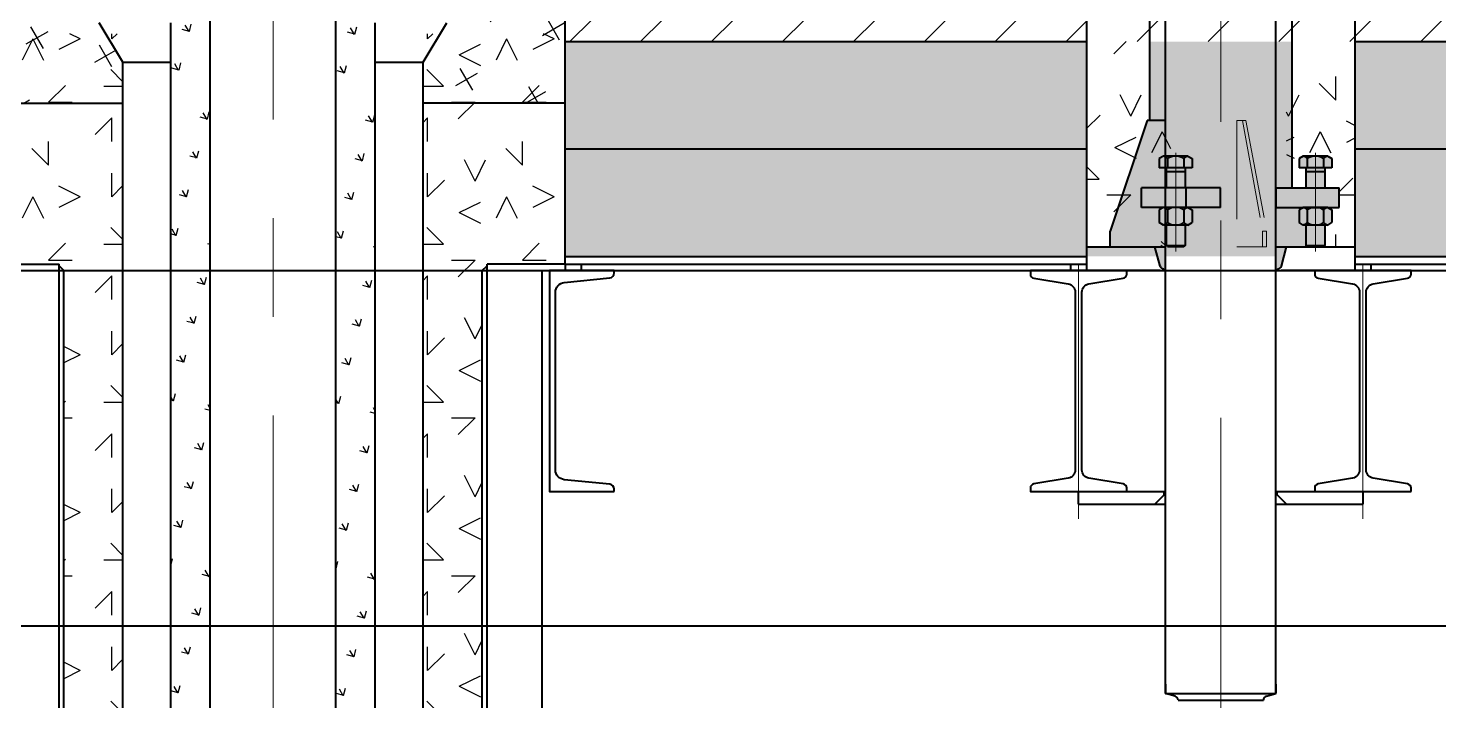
# Model space of a CAD drawing. Header units: millimetres. Extents: x 52110 to 400893, y -153728 to 31997.
# Drawn here: x 223334 to 225120, y -21089 to -20237 of the extents above; entities that cross this region are included whole.
import ezdxf

# ---------------------------------------------------------------- set-up
doc = ezdxf.new("R2010")
doc.units = ezdxf.units.MM
doc.header["$LTSCALE"] = 500
doc.linetypes.add('CENTER', pattern=[2, 1.25, -0.25, 0.25, -0.25])
doc.linetypes.add('DASHED2', pattern=[0.375, 0.25, -0.125])
for name, color, linetype, lineweight in [('POU', 4, 'Continuous', 20), ('SHI', 7, 'Continuous', 40), ('WEN', 3, 'Continuous', 20), ('XU', 6, 'DASHED2', 20), ('ZHONG', 1, 'CENTER', 20)]:
    doc.layers.add(name, color=color, linetype=linetype, lineweight=lineweight)
doc.layers.add('X1', color=4, linetype='Continuous')

# ---------------------------------------------------------------- blocks, each defined once
blk = doc.blocks.new('A$C1AC5615E')
at = {"layer": 'WEN'}
for points in [[(157.6606535756437, 841.4856599082486), (164.1702367721882, 817.1915646827329, 0.3394542588641972), (168.9998659036064, 813.4856599082486), (168.9998659036646, 811.4856599083068), (170.9998659036064, 811.4856599083068), (170.9998659036064, 846.3730383004076, 0.169566396676881)], [(324.339078231802, 841.4856599082486), (317.8294950352574, 817.1915646827329, -0.3394542588641972), (312.9998659038392, 813.4856599082486), (312.999865903781, 811.4856599083068), (310.9998659038392, 811.4856599083068), (310.9998659038392, 846.3730383004076, -0.169566396676881)]]:
    blk.add_hatch(color=256, dxfattribs=at).paths.add_polyline_path(points)
at = {"layer": 'X1'}
h = blk.add_hatch(dxfattribs=at)
h.set_pattern_fill('GEOL6', color=256, scale=200, style=0, pattern_type=2)
h.set_pattern_definition([(0, (-417810.4960974087, -464448.8396280541), (200, 200), [30, -80, 30, -60]), (0, (-417740.4960974087, -464428.8396280541), (200, 200), [30, -170]), (90, (-417730.4960974087, -464368.8396280541), (-200, 200), [30, -40, 30, -100]), (90, (-417810.4960974087, -464328.8396280541), (-200, 200), [30, -170]), (45, (-417730.4960974087, -464368.8396280541), (2.220446049250313e-14, 200.000000003805), [30, -139.70562748, 30, -83.13708498000001]), (135, (-417710.4960974087, -464428.8396280541), (-200.000000003805, 2.220446049250313e-14), [30, -111.42135624, 30, -111.42135624]), (225, (-417730.4960974087, -464268.8396280541), (-4.440892098500626e-14, -200.000000003805), [30, -252.8427124]), (225, (-417670.4960974087, -464448.8396280541), (-4.440892098500626e-14, -200.000000003805), [30, -252.8427124]), (26.56505119999999, (-417690.4960974087, -464388.8396280541), (200.0000000000188, 8.001289630854558e-08), [30, -417.2135954]), (63.43494880000001, (-417670.4960974087, -464348.8396280541), (8.001289630854558e-08, 200.0000000000188), [30, -417.2135954]), (116.5650512, (-417670.4960974087, -464348.8396280541), (-8.001296292192706e-08, 200.0000000000188), [29.99999999999993, -417.2135953999988]), (153.4349488, (-417770.4960974087, -464368.8396280541), (-200.0000000000188, 8.001291851300607e-08), [30, -417.2135954]), (206.5650512, (-417770.4960974087, -464368.8396280541), (-200.0000000000188, -8.001286300185484e-08), [29.99999999999993, -417.2135953999988]), (243.4349488, (-417830.4960974087, -464368.8396280541), (-8.001284079739435e-08, -200.0000000000188), [30, -417.2135954]), (296.5650512, (-417830.4960974087, -464368.8396280541), (8.001294071746656e-08, -200.0000000000188), [30, -417.2135954]), (333.4349488, (-417690.4960974087, -464388.8396280541), (200.0000000000188, -8.001302953530853e-08), [30, -417.2135954])])
h.paths.add_polyline_path([(410.9998659036064, 1101.485659908481), (324.4998659040721, 1101.485659908307), (324.4998659041303, 916.4856599081904), (348.9998659036646, 916.4856599082486), (348.9998659036646, 941.4856599082486), (340.2152562128322, 941.4856599081322), (340.2152562128322, 953.485659908074), (345.4114086357004, 956.4856599081904), (376.5883231717453, 956.4856599081322), (381.7844755945553, 953.4856599082486), (381.7844755944971, 941.4856599081322), (372.9998659036646, 941.4856599081322), (372.9998659037228, 916.4856599082486), (390.9998659036646, 916.4856599081904), (390.9998659036646, 891.4856599081322), (376.5883231719199, 891.4856599081904), (381.7844755945553, 888.4856599081322), (381.7844755945553, 872.1856599082603), (376.5883231719781, 869.1856599082603), (372.9998659037228, 869.1856599082603), (372.9998659036646, 843.0856599081089), (371.3998659037461, 841.4856599082486), (410.9998659036646, 841.4856599082486)])
h.paths.add_polyline_path([(348.9998659036064, 869.1856599082603), (345.4114086355257, 869.1856599081439), (340.2152562128904, 872.1856599082603), (340.2152562128904, 888.4856599081322), (345.4114086355257, 891.4856599081904), (310.9998659036646, 891.4856599081904), (310.9998659036646, 841.4856599081904), (350.5998659035831, 841.4856599081904), (348.9998659037228, 843.0856599079925)])
h.paths.add_polyline_path([(157.4998659036064, 1101.485659908365), (70.99986590372282, 1101.485659908598), (70.99986590378103, 841.4856599081322), (107.4998659037228, 841.4856599081322), (107.4998659037228, 861.485659908074), (154.4998659036064, 1001.48565990819), (157.4998659036646, 1001.485659908249)])
h.paths.add_polyline_path([(170.9998659036064, 869.1856599082021), (168.4114086356421, 869.1856599082603), (163.2152562128904, 872.1856599082021), (163.2152562128904, 888.4856599081904), (168.4114086357004, 891.4856599081904), (140.8540402806539, 891.4856599082486), (140.8540402807121, 916.4856599082486), (170.9998659036646, 916.4856599083068), (170.9998659036646, 941.4856599081322), (163.2152562128904, 941.4856599082486), (163.2152562128322, 953.4856599081322), (168.4114086356421, 956.4856599082486), (177.4998659037228, 956.4856599082486), (177.499865903781, 1001.485659908249), (154.4998659036064, 1001.485659908132), (107.4998659037228, 861.4856599083068), (107.4998659037228, 841.4856599081904), (170.9998659037228, 841.4856599081904)])
at = {"layer": 'SHI'}
for p, q in [((170.9998659036064, 275.6077519484461), (170.9998659037228, 2914.3635678684)), ((310.999865903781, 275.6077519482715), (310.9998659037228, 2914.3635678684)), ((150.9998659037228, 1566.612576956781), (150.9998659036064, 1001.48565990819)), ((330.9998659037228, 1566.612576956781), (330.9998659041885, 916.4856599081904)), ((70.99986590378103, 1275.48565990819), (70.99986590378103, 811.4856599082486)), ((410.9998659035482, 1275.48565990819), (410.9998659036646, 811.4856599081904)), ((147.9998659036064, 1001.48565990819), (100.9998659037228, 861.4856599081904)), ((170.9998659037228, 1001.48565990819), (147.9998659036064, 1001.48565990819)), ((168.4114086355839, 956.4856599081904), (163.2152562128904, 953.4856599081904)), ((163.2152562128904, 953.4856599081904), (163.2152562128904, 941.4856599081904)), ((199.5883231718617, 956.4856599081904), (168.4114086355839, 956.4856599081904)), ((173.6075610582775, 953.4856599081904), (173.6075610582775, 941.4856599081904)), ((194.3921707491099, 953.4856599081904), (194.3921707491099, 941.4856599081904)), ((199.5883231718617, 956.4856599081904), (204.7844755945553, 953.4856599081904)), ((204.7844755945553, 953.4856599081904), (204.7844755945553, 941.4856599081904)), ((345.4114086355839, 956.4856599081904), (340.2152562128904, 953.4856599081904)), ((340.2152562128904, 953.4856599081904), (340.2152562128904, 941.4856599081904)), ((376.5883231718617, 956.4856599081904), (345.4114086355839, 956.4856599081904)), ((350.6075610582775, 953.4856599081904), (350.6075610582775, 941.4856599081904)), ((371.3921707491099, 953.4856599081904), (371.3921707491099, 941.4856599081904)), ((376.5883231718617, 956.4856599081904), (381.7844755945553, 953.4856599081904)), ((381.7844755945553, 953.4856599081904), (381.7844755945553, 941.4856599081904)), ((204.7844755945553, 941.4856599081904), (163.2152562128904, 941.4856599081904)), ((170.9998659036646, 916.4856599081904), (170.9998659036646, 941.4856599081904)), ((171.9998659036646, 941.4856599081904), (171.9998659036646, 916.4856599081904)), ((195.9998659036646, 936.4856599081904), (171.9998659036646, 936.4856599081904)), ((195.9998659036646, 941.4856599081904), (195.9998659036646, 916.4856599081904)), ((381.7844755945553, 941.4856599081904), (340.2152562128904, 941.4856599081904)), ((348.9998659036646, 941.4856599081904), (348.9998659036646, 916.4856599081904)), ((372.9998659036646, 936.4856599081904), (348.9998659036646, 936.4856599081904)), ((372.9998659036646, 941.4856599081904), (372.9998659036646, 916.4856599081904)), ((240.795473186794, 916.4856599081904), (140.8540402807121, 916.4856599081904)), ((140.8540402807121, 891.4856599081904), (140.8540402807121, 916.4856599081904)), ((197.1456915267336, 891.4856599081904), (197.1456915267336, 916.4856599081904)), ((240.795473186794, 891.4856599081904), (240.795473186794, 916.4856599081904)), ((310.999865903781, 916.4856599081904), (390.9998659036646, 916.4856599081904)), ((310.999865903781, 916.4856599081904), (310.999865903781, 891.4856599081904)), ((390.9998659036646, 891.4856599081904), (390.9998659036646, 916.4856599081904)), ((240.795473186794, 891.4856599081904), (140.8540402807121, 891.4856599081904)), ((168.4114086355839, 891.4856599081904), (163.2152562128904, 888.4856599081904)), ((163.2152562128904, 888.4856599081904), (163.2152562128904, 872.1856599082021)), ((199.5883231718617, 891.4856599081904), (168.4114086355839, 891.4856599081904)), ((173.6075610582775, 888.4856599081904), (173.6075610582775, 872.1856599082021)), ((194.3921707491099, 888.4856599081904), (194.3921707491099, 872.1856599082021)), ((199.5883231718617, 891.4856599081904), (204.7844755945553, 888.4856599081904)), ((204.7844755945553, 888.4856599081904), (204.7844755945553, 872.1856599082021)), ((310.999865903781, 891.4856599081904), (390.9998659036646, 891.4856599081904)), ((345.4114086355839, 891.4856599081904), (340.2152562128904, 888.4856599081904)), ((340.2152562128904, 888.4856599081904), (340.2152562128904, 872.1856599082021)), ((376.5883231718617, 891.4856599081904), (345.4114086355839, 891.4856599081904)), ((350.6075610582775, 888.4856599081904), (350.6075610582775, 872.1856599082021)), ((371.3921707491099, 888.4856599081904), (371.3921707491099, 872.1856599082021)), ((376.5883231718617, 891.4856599081904), (381.7844755945553, 888.4856599081904)), ((381.7844755945553, 888.4856599081904), (381.7844755945553, 872.1856599082021)), ((100.9998659037228, 841.4856599081904), (100.9998659037228, 861.4856599081904)), ((168.4114086355839, 869.1856599082021), (163.2152562128904, 872.1856599082021)), ((199.5883231718617, 869.1856599082021), (168.4114086355839, 869.1856599082021)), ((170.9998659036646, 841.4856599081904), (170.9998659036646, 869.1856599082021)), ((171.9998659036646, 869.1856599082021), (171.9998659036646, 843.0856599081671)), ((195.9998659036646, 869.1856599082021), (195.9998659036646, 843.0856599081671)), ((199.5883231718617, 869.1856599082021), (204.7844755945553, 872.1856599082021)), ((345.4114086355839, 869.1856599082021), (340.2152562128904, 872.1856599082021)), ((376.5883231718617, 869.1856599082021), (345.4114086355839, 869.1856599082021)), ((348.9998659036646, 869.1856599082021), (348.9998659036646, 843.0856599081671)), ((372.9998659036646, 869.1856599082021), (372.9998659036646, 843.0856599081671)), ((376.5883231718617, 869.1856599082021), (381.7844755945553, 872.1856599082021)), ((70.99986590378103, 841.4856599081904), (70.99986590378103, 811.4856599081904)), ((70.99986590378103, 841.4856599081904), (170.9998659037228, 841.4856599081322)), ((164.1702367723046, 817.1915646826747), (157.6606535757601, 841.4856599081904)), ((164.1702367722464, 817.1915646828493), (157.6606535757601, 841.485659908365)), ((167.0998659036413, 841.4856599081904), (165.4998659036646, 843.0856599081671)), ((171.9998659036646, 843.0856599081671), (195.9998659036646, 843.0856599081671)), ((194.3998659036879, 841.4856599081904), (173.5998659036413, 841.4856599081904)), ((195.9998659036646, 843.0856599081671), (194.3998659036879, 841.4856599081904)), ((310.9998659037228, 841.4856599081904), (410.9998659036646, 841.4856599081904)), ((317.829495035141, 817.1915646826747), (324.3390782316856, 841.4856599081904)), ((317.8294950351992, 817.1915646828493), (324.3390782316856, 841.485659908365)), ((348.9998659036646, 843.0856599081671), (372.9998659036646, 843.0856599081671)), ((350.5998659036995, 841.4856599081904), (348.9998659036646, 843.0856599081671)), ((371.3998659036879, 841.4856599081904), (350.5998659036995, 841.4856599081904)), ((372.9998659036646, 843.0856599081671), (371.3998659036879, 841.4856599081904)), ((410.9998659036646, 841.4856599081904), (410.9998659036646, 811.4856599081904)), ((164.4998659036646, 811.4856599081904), (70.99986590378103, 811.4856599081904)), ((168.999865903781, 811.4856599081904), (168.999865903781, 813.4856599081904)), ((168.9998659036646, 811.485659908365), (168.9998659036646, 813.485659908365)), ((312.9998659036646, 811.4856599081904), (312.9998659036646, 813.4856599081904)), ((312.999865903781, 811.485659908365), (312.999865903781, 813.485659908365)), ((410.9998659036646, 811.4856599081904), (317.4998659036646, 811.4856599081904)), ((60.99986590366461, 531.4856687559295), (170.9998659036064, 531.4856687558131)), ((60.99986590366461, 515.4856599081904), (60.99986590366461, 531.4856599081904)), ((157.4998659037228, 515.4856613033699), (169.4998659037228, 527.4856613033699)), ((169.4998659037228, 527.4856613033699), (169.4998659037228, 531.4856687558131)), ((310.999865903781, 531.4856687558713), (420.999865903781, 531.4856687559295)), ((312.4998659037228, 527.4856613033699), (312.4998659037228, 531.4856687558131)), ((324.4998659037228, 515.4856613033699), (312.4998659037228, 527.4856613033699)), ((420.999865903781, 531.4856599081904), (420.999865903781, 515.4856599081904)), ((60.99986590366461, 515.4856687559295), (170.9998659036646, 515.4856687558131)), ((310.999865903781, 515.4856687558131), (420.999865903781, 515.4856687559295)), ((170.9998659036064, 287.4856599081613), (170.9998659036064, 275.6077519479513)), ((310.999865903781, 287.4856599081904), (310.999865903781, 275.6077519482133)), ((183.1686754062248, 272.3471292689283), (170.9998659036064, 275.6077519479513)), ((170.99986590349, 275.6077519483588), (310.9998659037228, 275.6077519482715)), ((298.8310564009298, 272.3471292690738), (310.999865903781, 275.6077519482133)), ((186.9998659036064, 267.4856599081613), (294.999865903781, 267.4856599081904))]:
    blk.add_line(p, q, dxfattribs=at)
at = {"layer": 'SHI', "color": 7}
for p, q in [((50.99986590366461, 819.4856599081904), (50.99986590366461, 811.4856599081322)), ((430.999865903781, 819.4856599082486), (430.999865903781, 811.4856599081904))]:
    blk.add_line(p, q, dxfattribs=at)
at = {"layer": 'SHI'}
for points in [[(121.9998659036646, 531.4856599081904), (121.9998659036646, 535.9667196731098, 0.3666293647016401), (117.5711805363244, 541.194607469406), (74.02367653688998, 548.4525248026839, -0.3666293647019973), (65.24986590366461, 558.8096610029243), (65.24986590366461, 784.1616588135148, -0.3666293647011963), (74.02367653688998, 794.5187950137552), (117.5711805363244, 801.7767123469748, 0.3666293647015957), (121.9998659036646, 807.0046001433293), (121.9998659036646, 811.4856599081904), (-0.0001340963353868574, 811.4856599081904), (-0.0001340963353868574, 807.0046001433293, 0.366629364701598), (4.42855127088842, 801.7767123469748), (47.97605527032283, 794.5187950137552, -0.3666293647015348), (56.74986590366461, 784.1616588135148), (56.74986590366461, 558.8096610029243, -0.3666293647016597), (47.97605527032283, 548.4525248026839), (4.42855127088842, 541.194607469406, 0.3666293647015952), (-0.0001340963353868574, 535.9667196731098), (-0.0001340963353868574, 531.4856599081904)], [(481.999865903781, 531.4856599081904), (481.999865903781, 535.9667196731098, 0.3666293647016401), (477.5711805365572, 541.194607469406), (434.0236765371228, 548.4525248026839, -0.3666293647019973), (425.249865903781, 558.8096610029243), (425.249865903781, 784.1616588135148, -0.3666293647011963), (434.0236765371228, 794.5187950137552), (477.5711805365572, 801.7767123469748, 0.3666293647015957), (481.999865903781, 807.0046001433293), (481.999865903781, 811.4856599081904), (359.999865903781, 811.4856599081904), (359.999865903781, 807.0046001433293, 0.366629364701598), (364.4285512711213, 801.7767123469748), (407.9760552705557, 794.5187950137552, -0.3666293647015348), (416.749865903781, 784.1616588135148), (416.749865903781, 558.8096610029243, -0.3666293647016597), (407.9760552705557, 548.4525248026839), (364.4285512711213, 541.194607469406, 0.3666293647015952), (359.999865903781, 535.9667196731098), (359.999865903781, 531.4856599081904)]]:
    blk.add_lwpolyline(points, format="xyb", close=True, dxfattribs=at)
for centre, radius, start, end in [((166.3789862645499, 946.9654010990998), 9.734786514645075, 42.05082845338326, 77.94917155106938), ((183.9998659036646, 936.9856599081904), 19.50000000000048, 57.79577250096757, 122.2042274990324), ((201.6207455428375, 946.9654010990998), 9.734786514645075, 102.0508284489306, 137.9491715466168), ((343.3789862645499, 946.9654010990998), 9.734786514645075, 42.05082845338326, 77.94917155106938), ((360.9998659036646, 936.9856599081904), 19.50000000000048, 57.79577250096757, 122.2042274990324), ((378.6207455428375, 946.9654010990998), 9.734786514645075, 102.0508284489306, 137.9491715466168), ((166.3789862645499, 881.9654010990998), 9.734786514645075, 42.05082845338326, 77.94917155106938), ((183.9998659036646, 871.9856599081904), 19.50000000000048, 57.79577250096757, 122.2042274990324), ((201.6207455428375, 881.9654010990998), 9.734786514645075, 102.0508284489306, 137.9491715466168), ((343.3789862645499, 881.9654010990998), 9.734786514645075, 42.05082845338326, 77.94917155106938), ((360.9998659036646, 871.9856599081904), 19.50000000000048, 57.79577250096757, 122.2042274990324), ((378.6207455428375, 881.9654010990998), 9.734786514645075, 102.0508284489306, 137.9491715466168), ((166.3789862645499, 878.7059187172345), 9.734786514645075, 282.0508284489306, 317.9491715466167), ((183.9998659036646, 888.6856599082021), 19.50000000000048, 237.7957725009676, 302.2042274990324), ((201.6207455428375, 878.7059187172345), 9.734786514645075, 222.0508284533833, 257.9491715510694), ((343.3789862645499, 878.7059187172345), 9.734786514645075, 282.0508284489306, 317.9491715466167), ((360.9998659036646, 888.6856599082021), 19.50000000000048, 237.7957725009676, 302.2042274990324), ((378.6207455428375, 878.7059187172345), 9.734786514645075, 222.0508284533833, 257.9491715510694), ((168.999865903781, 818.4856599082486), 4.999999999999999, 194.9999999994714, 270), ((168.9998659037228, 818.4856599084233), 4.999999999999999, 194.9999999994714, 270), ((312.9998659036646, 818.4856599082486), 5, 270, 345.0000000005286), ((312.9998659037228, 818.4856599084233), 5, 270, 345.0000000005286), ((181.9998659036064, 267.4856599080449), 4.999999999999998, 0, 76.48134770883703), ((299.999865903781, 267.4856599083068), 4.999999999999998, 103.5186522946005, 180)]:
    blk.add_arc(centre, radius, start, end, dxfattribs=at)
at = {"layer": 'XU'}
for p, q in [((261.5910138904874, 1001.48565990819), (272.7677443976572, 1001.48565990819)), ((261.5910138904874, 1001.48565990819), (261.5910138904874, 841.4856599081904)), ((268.733209101978, 1001.48565990819), (294.079026573716, 861.4856599081904)), ((272.7677443976572, 1001.48565990819), (299.1455620923371, 861.4856599081904)), ((294.079026573716, 841.4856599081904), (294.079026573716, 861.4856599081904)), ((299.1455620923371, 861.4856599081904), (294.079026573716, 861.4856599081904)), ((299.1455620923371, 841.4856599081904), (299.1455620923371, 861.4856599081904)), ((261.5910138904874, 841.4856599081904), (299.1455620923371, 841.4856599081904))]:
    blk.add_line(p, q, dxfattribs=at)
at = {"layer": 'ZHONG'}
for p, q in [((240.9998659037228, 2.154222602257505e-05), (240.9998659037228, 3399.648868912402)), ((183.9998659036646, 960.4856599081904), (183.9998659036646, 835.5391195498305)), ((360.9998659036646, 960.4856599081904), (360.9998659036646, 835.5391195498305)), ((60.99986590366461, 819.2133897009553), (60.99986590366461, 497.0971537580263)), ((420.999865903781, 819.2133897009553), (420.999865903781, 497.0971537580263))]:
    blk.add_line(p, q, dxfattribs=at)
blk = doc.blocks.new('A$C61DD2589')
at = {"layer": 'X1'}
h = blk.add_hatch(dxfattribs=at)
h.set_pattern_fill('GRASS', color=256, scale=2, angle=30, style=0)
h.set_pattern_definition([(120, (-422200.978294794, -467802.3252879623), (-49.06899852934082, 13.14799852934082), [9.524999999999968, -62.31699999999987]), (74.99999999999999, (-422200.978294794, -467802.3252879623), (-49.06903197548466, 13.14800749120806), [9.525, -41.275]), (165, (-422200.978294794, -467802.3252879623), (-13.14800749120806, -49.06903197548466), [9.525, -41.275])])
edge = h.paths.add_edge_path()
edge.add_spline(control_points=[(149.4999999998836, -1705.376298545278), (146.6008616546751, -1705.196875525115), (126.263556048274, -1704.913989901601), (106.7571374429972, -1705.969131181191), (99.49999999988358, -1706.851781838166)], knot_values=[272.973546424806, 272.973546424806, 272.973546424806, 272.973546424806, 311.3367075194382, 333.4584648999902, 333.4584648999902, 333.4584648999902, 333.4584648999902], degree=3, periodic=0)
edge.add_line((99.49999999982538, -1706.851781838166), (99.49999999988358, -2150.000001035049))
edge.add_line((99.49999999988358, -2150.000001035049), (79.49999999994179, -2150.000001035165))
edge.add_line((79.49999999994179, -2150.000001035165), (79.50000000008032, -3347.000000004365))
edge.add_line((79.50000000008032, -3347.000000004365), (129.4999999999057, -3347.000000004307))
edge.add_line((129.4999999999057, -3347.000000004307), (129.4999999998254, -2150.000001035223))
edge.add_line((129.4999999998254, -2150.000001035223), (149.4999999998836, -2150.000001035165))
edge.add_line((149.4999999998836, -2150.000001035165), (149.4999999998836, -1705.376298545219))
edge = h.paths.add_edge_path()
edge.add_spline(control_points=[(-99.50000000011642, -1710.234202845604), (-106.4321092942264, -1712.382157700544), (-123.4663188984559, -1719.360524565418), (-139.2975665729027, -1731.043707034842), (-149.5000000001164, -1722.925418823899)], knot_values=[0, 0, 0, 0, 5.982544322617017, 62.29629271364643, 62.29629271364643, 62.29629271364643, 62.29629271364643], degree=3, periodic=0)
edge.add_line((-149.5000000001164, -1722.925418823899), (-149.5000000001164, -2149.999999999825))
edge.add_line((-149.5000000001164, -2149.999999999825), (-129.5000000001164, -2150.000001035165))
edge.add_line((-129.5000000001164, -2150.000001035165), (-129.5000000000617, -3347.000000004424))
edge.add_line((-129.5000000000617, -3347.000000004424), (-79.49999999997439, -3347.000000004366))
edge.add_line((-79.49999999997439, -3347.000000004366), (-79.50000000011642, -2149.999999999825))
edge.add_line((-79.50000000011642, -2149.999999999825), (-99.50000000011642, -2149.999999999825))
edge.add_line((-99.50000000011642, -2149.999999999825), (-99.50000000005821, -1710.234202845604))
at = {"layer": 'SHI'}
for p, q in [((-79.50000000011642, -4977.212584363995), (-79.50000000005821, -471.6220920400228)), ((79.49999999994179, -4977.212584363704), (79.49999999994179, -471.6220920400228)), ((-129.5000000001746, -3347.000000004598), (-129.5000000001164, -2149.999999999825)), ((129.4999999998254, -3347.000000004366), (129.4999999998836, -2149.999999999767))]:
    blk.add_line(p, q, dxfattribs=at)
at = {"layer": 'ZHONG'}
blk.add_line((-5.820766091346741e-11, -5272.541479504493), (-5.820766091346741e-11, 24.16320900415303), dxfattribs=at)
blk = doc.blocks.new('A$C7A4A42F8')
at = {"layer": 'X1'}
h = blk.add_hatch(dxfattribs=at)
h.set_pattern_fill('CROSS', color=256, scale=10, angle=30, style=0)
h.set_pattern_definition([(30, (-51080.69436781865, -37468.2212042441), (23.24261314031186, 86.74261314031186), [31.75, -95.25]), (120, (-51059.00871453359, -37474.03185752916), (-86.74261314031186, 23.24261314031186), [31.7499999999999, -95.24999999999962])])
h.paths.add_polyline_path([(820.0001791788382, 2316.999928906582), (850.0001791788382, 2316.99992890664), (850.0001791783143, 2466.999928906524), (670.0001791788382, 2466.99992890664), (670.00017917878, 2166.999928906756), (640.0001791787217, 2116.999928906931), (640.0001791787217, 2064.999928906407), (820.0001791785762, 2064.999928906465)])
h.paths.add_polyline_path([(260.0001791781397, 2116.999928906931), (230.0001791781397, 2166.999928906756), (230.0001791781979, 2466.99992890648), (50.00017917866353, 2466.999928906524), (50.00017917819787, 2316.999928906582), (80.00017917819787, 2316.999928906524), (80.00017917837249, 2064.999928906407), (260.0001791781397, 2064.999928906349)])
h = blk.add_hatch(dxfattribs=at)
h.set_pattern_fill('GEOL6', color=256, scale=200, style=0, pattern_type=2)
h.set_pattern_definition([(0, (-51040.69436781865, -37331.22120424543), (200, 200), [30, -80, 30, -60]), (0, (-50970.69436781865, -37311.22120424543), (200, 200), [30, -170]), (90, (-50960.69436781865, -37251.22120424543), (-200, 200), [30, -40, 30, -100]), (90, (-51040.69436781865, -37211.22120424543), (-200, 200), [30, -170]), (45, (-50960.69436781865, -37251.22120424543), (2.220446049250313e-14, 200.000000003805), [30, -139.70562748, 30, -83.13708498000001]), (135, (-50940.69436781865, -37311.22120424543), (-200.000000003805, 2.220446049250313e-14), [30, -111.42135624, 30, -111.42135624]), (225, (-50960.69436781865, -37151.22120424543), (-4.440892098500626e-14, -200.000000003805), [30, -252.8427124]), (225, (-50900.69436781865, -37331.22120424543), (-4.440892098500626e-14, -200.000000003805), [30, -252.8427124]), (26.56505119999999, (-50920.69436781865, -37271.22120424543), (200.0000000000188, 8.001289630854558e-08), [30, -417.2135954]), (63.43494880000001, (-50900.69436781865, -37231.22120424543), (8.001289630854558e-08, 200.0000000000188), [30, -417.2135954]), (116.5650512, (-50900.69436781865, -37231.22120424543), (-8.001296292192706e-08, 200.0000000000188), [29.9999999999999, -417.2135953999983]), (153.4349488, (-51000.69436781865, -37251.22120424543), (-200.0000000000188, 8.001291851300607e-08), [30, -417.2135954]), (206.5650512, (-51000.69436781865, -37251.22120424543), (-200.0000000000188, -8.001286300185484e-08), [29.9999999999999, -417.2135953999983]), (243.4349488, (-51060.69436781865, -37251.22120424543), (-8.001284079739435e-08, -200.0000000000188), [30, -417.2135954]), (296.5650512, (-51060.69436781865, -37251.22120424543), (8.001294071746656e-08, -200.0000000000188), [30, -417.2135954]), (333.4349488, (-50920.69436781865, -37271.22120424543), (200.0000000000188, -8.001302953530853e-08), [30, -417.2135954])])
h.paths.add_polyline_path([(260.0001791781397, 2152.999928906349), (80.00017917837249, 2152.999928906407), (80.00017917860532, 1860.999928906349), (179.0001791787799, 1860.999928906407), (179.0001791787799, 1858.999928906233), (185.0001791784889, 1852.999928906465), (185.0001791784889, 1260.999928905767), (260.0001791781397, 1260.999928905767)])
h.paths.add_polyline_path([(820.0001791784889, 2152.999928906465), (640.0001791787217, 2152.999928906407), (640.0001791787217, 1260.999928905767), (715.0001791784889, 1260.999928905767), (715.0001791784889, 1551.499928905912), (715.0001791784889, 1852.999928905767), (721.0001791782561, 1858.999928905534), (721.0001791784889, 1860.999928906349), (820.0001791782561, 1860.999928906349)])
at = {"layer": 'SHI'}
for p, q in [((820.0001791782561, 1860.999928906349), (820.0001791788382, 2316.999928906582)), ((260.0001791781397, 2116.999928906931), (230.0001791781397, 2166.999928906756)), ((640.0001791787217, 2116.999928906931), (670.00017917878, 2166.999928906873)), ((260.0001791781397, 1252.999928905709), (260.0001791781397, 2116.999928906931)), ((260.0001791781397, 2116.999928906931), (320.5001791783434, 2116.999928906989)), ((579.5001791783143, 2116.99992890696), (640.0001791787217, 2116.999928906931)), ((640.0001791787217, 1252.999928905709), (640.0001791787217, 2116.999928906931)), ((80.00017917837249, 2064.999928906407), (260.0001791781397, 2064.999928906349)), ((820.0001791784889, 2064.999928906465), (640.0001791787217, 2064.999928906407)), ((80.00017917860532, 1860.999928906349), (179.0001791784889, 1860.999928906407)), ((179.0001791784889, 1260.999928905767), (179.0001791787799, 1860.999928906407)), ((185.0001791784889, 1852.999928906233), (179.0001791787799, 1858.999928906233)), ((715.0001791784889, 1852.999928905534), (721.0001791782561, 1858.999928905534)), ((721.0001791784889, 1260.999928905767), (721.0001791782561, 1860.999928906349)), ((820.0001791782561, 1860.999928906291), (721.0001791784889, 1860.999928906349)), ((820.0001791782561, 1860.999928906291), (820.0001791782561, 1852.999928906465)), ((840.0001791782561, 1860.999928906291), (840.0001791781979, 1852.999928906465)), ((185.0001791784889, 1260.999928905767), (185.0001791784889, 1852.999928906465)), ((715.0001791784889, 1260.999928905767), (715.0001791784889, 1852.999928905767)), ((791.0001791784889, 493.9999300235868), (791.0001791785471, 1852.999928906465))]:
    blk.add_line(p, q, dxfattribs=at)
blk.add_lwpolyline([(882.0001791783725, 1572.999928906465), (882.0001791783725, 1576.073507265151, 0.385313586122246), (876.3270526081906, 1582.342241563507), (818.756382690568, 1588.099308555269, -0.3853135861187229), (807.5001791783725, 1600.537273432848), (807.5001791783725, 1825.462584380082, -0.3853135861216361), (818.756382690568, 1837.900549257662), (876.3270526081906, 1843.657616249424, 0.3853135861209438), (882.0001791783725, 1849.926350547779), (882.0001791783725, 1852.999928906465), (800.0001791783725, 1852.999928906465), (800.0001791783725, 1572.999928906465)], format="xyb", close=True, dxfattribs=at)

msp = doc.modelspace()

# ---------------------------------------------------------------- hatches: boundary and pattern name
at = {"layer": 'POU'}
h = msp.add_hatch(dxfattribs=at)
h.set_pattern_fill('ANSI31', color=256, scale=20, style=0)
h.set_pattern_definition([(45, (32984.13526495086, -89517.40226624561), (-44.90128060534576, 44.90128060534577), [])])
h.paths.add_polyline_path([(213673.6372798814, -20254.4446597835), (213673.6372798815, -20128.44465978352), (212943.6372798809, -20128.44465978352), (212943.6372798809, -20254.44465978353)])
h.paths.add_polyline_path([(213753.637279881, -20128.44465978352), (213753.637279881, -20254.44465978349), (213773.6372798813, -20254.44465978349), (213773.6372798813, -20128.44465978352)])
h.paths.add_polyline_path([(216383.6372798776, -20254.44465978338), (216383.6372798776, -20128.44465978349), (216363.6372798773, -20128.4446597835), (216363.6372798773, -20254.44465978338)])
h.paths.add_polyline_path([(216223.6372798772, -20254.4446597834), (216223.6372798771, -20128.44465978349), (216203.6372798771, -20128.44465978349), (216203.6372798772, -20254.4446597834)])
h.paths.add_polyline_path([(219513.6372798809, -20128.44465978346), (219513.6372798809, -20254.44465978324), (220673.6372798809, -20254.4446597832), (220673.6372798808, -20128.44465978346)])
h.paths.add_polyline_path([(219413.637279881, -20128.44465978347), (219413.6372798811, -20254.44465978325), (219433.6372798815, -20254.44465978325), (219433.6372798813, -20128.44465978347)])
h.paths.add_polyline_path([(219253.637279881, -20128.44465978349), (219253.637279881, -20254.44465978326), (219273.6372798809, -20254.44465978325), (219273.6372798809, -20128.44465978348)])
h.paths.add_polyline_path([(222483.637279885, -20254.44465978317), (222483.6372798849, -20128.44465978343), (222463.637279885, -20128.44465978343), (222463.6372798849, -20254.44465978317)])
h.paths.add_polyline_path([(222303.6372798845, -20254.44465978317), (222303.6372798845, -20216.44465978421), (222223.637279885, -20216.44465978416), (222223.637279885, -20128.44465978343), (221413.6372798814, -20128.44465978345), (221413.6372798812, -20254.44465978319)])
h.paths.add_polyline_path([(223273.6372798809, -20254.44465978316), (223273.6372798808, -20128.44465978341), (222563.6372798848, -20128.44465978344), (222563.6372798848, -20254.44465978317)])
h.paths.add_polyline_path([(224673.637279881, -20216.44465978299), (224673.637279881, -20128.44465978343), (224013.6372798814, -20128.44465978343), (224013.6372798812, -20254.44465978315), (225743.6372798812, -20254.44465978314), (225743.6372798809, -20128.44465978341), (225013.6372798808, -20128.44465978341), (225013.6372798808, -20216.44465978304), (224933.6372798814, -20216.44465978309), (224933.6372798813, -20128.44465978341), (224753.6372798809, -20128.44465978341), (224753.6372798809, -20216.44465978316)])
h.paths.add_polyline_path([(218013.6372798813, -20128.44465978348), (218013.6372798813, -20254.44465978331), (219173.6372798812, -20254.44465978325), (219173.6372798812, -20128.44465978349)])
h.paths.add_polyline_path([(217273.637279881, -20254.44465978334), (217273.6372798809, -20128.44465978349), (216463.6372798771, -20128.44465978349), (216463.6372798771, -20254.44465978339)])
h.paths.add_polyline_path([(213933.6372798814, -20254.44465978349), (213933.6372798813, -20128.44465978351), (213913.6372798814, -20128.4446597835), (213913.6372798814, -20254.44465978349)])
h.paths.add_polyline_path([(215413.6372798814, -20128.4446597835), (215413.6372798813, -20254.44465978342), (216123.6372798773, -20254.44465978339), (216123.6372798773, -20128.44465978349)])
h.paths.add_polyline_path([(214673.637279881, -20254.44465978346), (214673.6372798809, -20128.4446597835), (214013.6372798812, -20128.4446597835), (214013.6372798812, -20254.44465978349)])
h = msp.add_hatch(dxfattribs=at)
h.set_pattern_fill('ANSI33', color=256, scale=20, angle=90, style=0)
h.set_pattern_definition([(135, (32984.13526495086, -89517.40226624561), (-89.80256121069154, -89.80256121069152), []), (135, (32984.13526495086, -89427.59966624562), (-89.80256121069154, -89.80256121069152), [63.5, -31.75])])
h.paths.add_polyline_path([(213823.0461318945, -20390.44465978344), (213823.0461318945, -20354.44465978269), (213811.8694013873, -20354.44465978269), (213805.08653398, -20390.44465978344)])
h.paths.add_polyline_path([(213673.6372798814, -20390.44465978345), (213673.6372798814, -20254.44465978351), (212943.6372798809, -20254.44465978353), (212943.6372798809, -20390.44465978347)])
h.paths.add_polyline_path([(213913.6372798813, -20254.44465978352), (213913.6372798813, -20390.44465978345), (213948.7229941672, -20390.44465978344), (213936.6372798814, -20354.44465978271), (213933.6372798813, -20354.4446597827), (213933.6372798813, -20254.44465978352)])
h.paths.add_polyline_path([(216363.6372798773, -20254.44465978349), (216363.6372798773, -20390.4446597834), (216383.6372798777, -20390.4446597834), (216383.6372798776, -20254.4446597835)])
h.paths.add_polyline_path([(216332.1880257783, -20390.44465978339), (216325.4051583712, -20354.44465978409), (216314.228427864, -20354.44465978408), (216314.228427864, -20390.4446597834)])
h.paths.add_polyline_path([(216223.6372798771, -20390.4446597834), (216223.6372798771, -20254.4446597835), (216203.6372798771, -20254.4446597835), (216203.6372798772, -20354.44465978408), (216200.6372798771, -20354.44465978408), (216188.5515655917, -20390.4446597834)])
h.paths.add_polyline_path([(219513.6372798809, -20254.44465978347), (219513.6372798809, -20390.44465978331), (220673.637279881, -20390.44465978328), (220673.6372798809, -20254.44465978346)])
h.paths.add_polyline_path([(219253.637279881, -20254.44465978349), (219253.637279881, -20354.44465978356), (219250.637279881, -20354.44465978355), (219238.5515655953, -20390.44465978332), (219273.6372798809, -20390.44465978331), (219273.6372798809, -20254.44465978349)])
h.paths.add_polyline_path([(219382.1880257821, -20390.44465978332), (219375.405158375, -20354.44465978355), (219364.2284278679, -20354.44465978355), (219364.2284278679, -20390.44465978331)])
h.paths.add_polyline_path([(222223.6372798849, -20390.44465978322), (222223.637279885, -20254.44465978345), (221413.6372798812, -20254.44465978346), (221413.637279881, -20390.44465978324)])
h.paths.add_polyline_path([(222463.637279885, -20254.44465978345), (222463.6372798849, -20390.4446597832), (222498.7229941703, -20390.4446597832), (222486.637279885, -20354.44465978445), (222483.6372798849, -20354.44465978445), (222483.6372798849, -20254.44465978344)])
h.paths.add_polyline_path([(222323.6372798848, -20390.44465978321), (222323.6372798849, -20254.44465978344), (222303.6372798845, -20254.44465978345), (222303.6372798844, -20390.44465978321)])
h.paths.add_polyline_path([(222361.869401391, -20354.44465978445), (222355.0865339839, -20390.44465978322), (222373.0461318981, -20390.44465978321), (222373.0461318981, -20354.44465978445)])
h.paths.add_polyline_path([(223273.6372798811, -20390.4446597832), (223273.6372798809, -20254.44465978344), (222563.6372798848, -20254.44465978345), (222563.6372798848, -20390.44465978321)])
h.paths.add_polyline_path([(225013.6372798808, -20254.44465978341), (225013.6372798809, -20390.44465978317), (225743.6372798812, -20390.44465978315), (225743.6372798809, -20254.44465978342)])
h.paths.add_polyline_path([(224673.637279881, -20390.44465978318), (224673.637279881, -20254.44465978343), (224013.6372798812, -20254.44465978343), (224013.637279881, -20390.44465978318)])
h.paths.add_polyline_path([(224753.6372798809, -20254.44465978341), (224753.6372798809, -20354.44465978333), (224750.6372798809, -20354.44465978333), (224738.5515655952, -20390.44465978318), (224933.6372798814, -20390.44465978317), (224933.6372798813, -20254.44465978341)])
h.paths.add_polyline_path([(218013.6372798813, -20254.44465978349), (218013.6372798812, -20390.44465978336), (219173.6372798812, -20390.44465978332), (219173.6372798812, -20254.44465978349)])
h.paths.add_polyline_path([(217273.6372798812, -20390.44465978336), (217273.637279881, -20254.4446597835), (216463.6372798771, -20254.4446597835), (216463.6372798771, -20390.4446597834)])
h.paths.add_polyline_path([(215413.6372798812, -20254.44465978351), (215413.6372798811, -20390.44465978341), (216123.6372798773, -20390.4446597834), (216123.6372798773, -20254.4446597835)])
h.paths.add_polyline_path([(214853.6372798809, -20390.44465978343), (214853.6372798809, -20332.44465977943), (214673.637279881, -20332.44465977934), (214673.637279881, -20254.44465978352), (214013.6372798812, -20254.44465978352), (214013.6372798812, -20390.44465978345)])
h = msp.add_hatch(dxfattribs=at)
h.set_pattern_fill('ANSI33', color=256, scale=20, style=0)
h.set_pattern_definition([(135.0000000000024, (405703.139294814, -89517.40226623804), (89.80256121068787, 89.80256121069519), []), (135.0000000000024, (405613.336694814, -89517.40226623804), (89.80256121068787, 89.80256121069519), [63.5, -31.75])])
h.paths.add_polyline_path([(213785.4915836926, -20514.44465978269), (213790.5581192112, -20514.44465978268), (213790.5581192112, -20494.44465978251), (213809.3864407615, -20390.4446597835), (213805.08653398, -20390.4446597835), (213785.4915836926, -20494.44465978262)])
h.paths.add_polyline_path([(213843.8416725982, -20464.44465978267), (213843.8416725982, -20439.44465978271), (213843.6372798812, -20439.4446597827), (213843.6372798813, -20464.44465978269)])
h.paths.add_polyline_path([(213887.4914542582, -20464.4446597827), (213885.0488226131, -20464.4446597827), (213879.8526701904, -20467.4446597827), (213879.8526701904, -20483.74465978269), (213885.0488226131, -20486.74465978269), (213888.6372798813, -20486.74465978268), (213888.6372798813, -20512.84465978267), (213890.2372798813, -20514.44465978271), (213900.6372798813, -20514.4446597827), (213900.6372798813, -20512.84465978272), (213912.6372798813, -20512.84465978272), (213912.6372798813, -20486.74465978269), (213916.2257371494, -20486.74465978268), (213921.4218895721, -20483.74465978268), (213921.4218895721, -20467.44465978269), (213916.2257371494, -20464.4446597827), (213943.7831055042, -20464.44465978271), (213943.7831055042, -20439.44465978273), (213913.6372798813, -20439.44465978271), (213913.6372798814, -20414.44465978272), (213921.4218895721, -20414.44465978271), (213921.4218895721, -20402.44465978272), (213916.2257371494, -20399.44465978271), (213885.0488226132, -20399.44465978271), (213879.8526701904, -20402.44465978268), (213879.8526701904, -20414.4446597827), (213888.6372798813, -20414.44465978271), (213888.6372798813, -20439.44465978272), (213887.4914542582, -20439.44465978271)])
edge = h.paths.add_edge_path()
edge.add_arc((216413.6372798772, -20483.94465978407), 19.49999999999882, 57.79577249590269, 90)
edge.add_line((216413.6372798772, -20464.44465978408), (216413.6372798772, -20486.74465978406))
edge.add_arc((216413.6372798772, -20467.24465978407), 19.49999999999882, 269.9999999999999, 302.2042275040973)
edge.add_line((216424.0295847227, -20483.74465978404), (216424.0295847227, -20467.4446597841))
h.paths.add_polyline_path([(216351.7829760659, -20494.44465978413), (216332.1880257783, -20390.44465978346), (216327.8881189968, -20390.44465978346), (216346.7164405473, -20494.44465978391), (216346.7164405473, -20514.44465978408), (216351.7829760659, -20514.44465978408)])
h.paths.add_polyline_path([(216363.6372798773, -20390.44465978346), (216363.6372798773, -20526.44465978356), (216373.7611018962, -20526.44465978355), (216376.9764922052, -20514.44465978408), (216425.6372798772, -20514.44465978408), (216425.6372798772, -20486.74465978406), (216429.2257371454, -20486.74465978406), (216434.4218895681, -20483.74465978406), (216434.4218895681, -20467.44465978408), (216429.2257371454, -20464.44465978408), (216443.6372798772, -20464.44465978408), (216443.6372798772, -20439.44465978408), (216425.6372798772, -20439.44465978407), (216425.6372798772, -20414.44465978408), (216434.4218895681, -20414.44465978408), (216434.4218895681, -20402.44465978407), (216429.2257371454, -20399.44465978408), (216398.0488226092, -20399.44465978408), (216392.8526701864, -20402.44465978407), (216392.8526701864, -20414.44465978408), (216401.6372798772, -20414.44465978408), (216401.6372798772, -20439.44465978408), (216383.6372798777, -20439.44465978408), (216383.6372798777, -20390.44465978346)])
h.paths.add_polyline_path([(222450.6372798849, -20486.74465978445), (222462.6372798849, -20486.74465978444), (222462.6372798849, -20512.84465978447), (222450.6372798849, -20512.84465978448)])
h.paths.add_polyline_path([(222285.6372798849, -20512.84465978448), (222273.6372798849, -20512.84465978448), (222273.6372798849, -20486.74465978444), (222285.6372798849, -20486.74465978444)])
edge = h.paths.add_edge_path()
edge.add_arc((222256.0164002458, -20473.96491859352), 9.734786514606276, 42.05082845104229, 77.94917154972534)
edge.add_line((222258.0488226167, -20464.44465978448), (222252.852670194, -20467.44465978443))
edge.add_line((222252.852670194, -20467.44465978443), (222252.852670194, -20483.74465978444))
edge.add_line((222252.852670194, -20483.74465978444), (222258.0488226168, -20486.74465978448))
edge.add_arc((222256.0164002457, -20477.22440097546), 9.734786514606267, 282.0508284509805, 317.949171549295)
edge.add_line((222263.2449750395, -20483.74465978447), (222263.2449750395, -20467.44465978446))
h.paths.add_polyline_path([(222437.4914542618, -20439.44465978445), (222437.4914542618, -20464.44465978446), (222393.8416726018, -20464.44465978445), (222393.8416726018, -20439.44465978446)])
h.paths.add_polyline_path([(222303.6372798844, -20439.44465978445), (222323.6372798849, -20439.44465978445), (222323.6372798849, -20390.44465978341), (222303.6372798844, -20390.44465978341)])
h.paths.add_polyline_path([(222340.5581192149, -20514.44465978446), (222340.5581192148, -20494.44465978437), (222359.3864407655, -20390.44465978341), (222355.0865339839, -20390.44465978341), (222335.4915836963, -20494.4446597842), (222335.4915836963, -20514.44465978445)])
edge = h.paths.add_edge_path()
edge.add_arc((222433.0164002458, -20473.96491859352), 9.734786514606276, 42.05082845104229, 77.94917154972534)
edge.add_line((222435.0488226167, -20464.44465978448), (222429.852670194, -20467.44465978445))
edge.add_line((222429.852670194, -20467.44465978445), (222429.852670194, -20483.74465978444))
edge.add_line((222429.852670194, -20483.74465978444), (222435.0488226168, -20486.74465978448))
edge.add_arc((222433.0164002457, -20477.22440097546), 9.734786514606267, 282.0508284509805, 317.949171549295)
edge.add_line((222440.2449750395, -20483.74465978447), (222440.2449750395, -20467.44465978446))
h.paths.add_polyline_path([(222223.6372798849, -20526.4446597835), (222223.6372798849, -20390.44465978342), (221413.637279881, -20390.44465978343), (221413.6372798808, -20526.4446597835)])
h.paths.add_polyline_path([(222273.6372798849, -20512.84465978449), (222261.6372798849, -20512.84465978448), (222263.2372798849, -20514.44465978445), (222310.2980675569, -20514.44465978446), (222313.5134578658, -20526.44465978349), (222323.6372798848, -20526.4446597835), (222323.6372798849, -20464.44465978446), (222273.6372798849, -20464.44465978446), (222273.6372798849, -20439.44465978446), (222285.6372798849, -20439.44465978446), (222285.6372798849, -20414.44465978445), (222294.4218895757, -20414.44465978445), (222294.4218895757, -20402.44465978445), (222289.225737153, -20399.44465978445), (222258.0488226167, -20399.44465978445), (222252.852670194, -20402.44465978449), (222252.852670194, -20414.44465978445), (222261.6372798849, -20414.44465978445), (222261.6372798849, -20439.44465978445), (222243.6372798849, -20439.44465978445), (222243.6372798849, -20464.44465978445), (222258.0488226167, -20464.44465978445), (222252.852670194, -20467.44465978445), (222252.852670194, -20483.74465978445), (222258.0488226167, -20486.74465978444), (222273.6372798849, -20486.74465978444)])
h.paths.add_polyline_path([(222462.6372798849, -20486.74465978444), (222466.225737153, -20486.74465978445), (222471.4218895757, -20483.74465978445), (222471.4218895757, -20467.44465978443), (222466.225737153, -20464.44465978445), (222493.7831055078, -20464.44465978445), (222493.7831055078, -20439.44465978445), (222463.637279885, -20439.44465978445), (222463.637279885, -20414.44465978445), (222471.4218895757, -20414.44465978445), (222471.4218895757, -20402.44465978444), (222466.225737153, -20399.44465978445), (222463.637279885, -20399.44465978445), (222463.637279885, -20390.44465978342), (222393.6372798849, -20390.44465978342), (222393.6372798849, -20464.44465978445), (222435.0488226167, -20464.44465978445), (222429.8526701941, -20467.44465978444), (222429.852670194, -20483.74465978445), (222435.0488226167, -20486.74465978444), (222438.6372798849, -20486.74465978444), (222438.6372798849, -20512.84465978445), (222440.2372798849, -20514.44465978446), (222450.6372798849, -20514.44465978446), (222450.6372798849, -20512.84465978448), (222462.6372798849, -20512.84465978448)])
h.paths.add_polyline_path([(223273.6372798812, -20526.44465978348), (223273.637279881, -20390.44465978341), (222563.6372798848, -20390.44465978341), (222563.6372798848, -20514.44465978445), (222463.637279885, -20514.44465978452), (222463.637279885, -20526.44465978349)])
h.paths.add_polyline_path([(225013.6372798809, -20390.4446597834), (225013.6372798809, -20526.44465978345), (225743.6372798809, -20526.44465978347), (225743.6372798809, -20390.44465978338)])
h.paths.add_polyline_path([(224923.7611018998, -20526.44465978347), (224926.9764922089, -20514.44465978333), (224975.6372798809, -20514.44465978333), (224975.6372798809, -20486.74465978332), (224979.2257371491, -20486.74465978332), (224984.4218895718, -20483.74465978333), (224984.4218895718, -20467.44465978332), (224979.2257371491, -20464.44465978333), (224993.6372798809, -20464.44465978333), (224993.6372798809, -20439.44465978333), (224975.6372798809, -20439.44465978334), (224975.6372798809, -20414.44465978333), (224984.4218895718, -20414.44465978333), (224984.4218895718, -20402.44465978334), (224979.2257371491, -20399.44465978335), (224948.0488226129, -20399.44465978334), (224942.8526701902, -20402.44465978336), (224942.8526701902, -20414.44465978333), (224951.6372798809, -20414.44465978333), (224951.6372798809, -20439.44465978335), (224933.6372798815, -20439.44465978334), (224933.6372798815, -20390.4446597834), (224738.5515655951, -20390.44465978341), (224703.637279881, -20494.44465978334), (224703.637279881, -20514.44465978335), (224673.637279881, -20514.44465978333), (224673.637279881, -20390.44465978341), (224013.6372798811, -20390.4446597834), (224013.6372798808, -20526.44465978348)])
h.paths.add_polyline_path([(218013.6372798812, -20390.44465978346), (218013.637279881, -20526.44465978354), (220673.6372798812, -20526.4446597835), (220673.637279881, -20390.44465978343)])
h.paths.add_polyline_path([(217273.6372798813, -20526.44465978354), (217273.6372798812, -20390.44465978346), (216463.6372798772, -20390.44465978346), (216463.6372798772, -20526.44465978355)])
edge = h.paths.add_edge_path()
edge.add_arc((213723.6372798813, -20467.24465978267), 19.49999999999882, 237.7957724958189, 269.9999999999145)
edge.add_line((213723.6372798813, -20486.74465978267), (213723.6372798813, -20464.44465978269))
edge.add_arc((213723.6372798813, -20483.94465978268), 19.49999999999882, 90.0000000000855, 122.2042275039794)
edge.add_line((213713.2449750359, -20467.44465978268), (213713.2449750359, -20483.74465978263))
h.paths.add_polyline_path([(213711.6372798813, -20439.44465978269), (213723.6372798813, -20439.44465978269), (213723.6372798813, -20464.44465978269), (213708.0488226131, -20464.44465978269), (213702.8526701904, -20467.44465978269), (213702.8526701903, -20483.74465978265), (213708.0488226131, -20486.74465978267), (213711.6372798813, -20486.74465978267), (213711.6372798813, -20512.84465978268), (213713.2372798813, -20514.44465978268), (213673.6372798813, -20514.44465978267), (213673.6372798814, -20390.44465978349), (212943.6372798809, -20390.4446597835), (212943.6372798809, -20526.44465978359), (213773.6372798812, -20526.44465978359), (213773.6372798812, -20439.44465978269), (213735.6372798813, -20439.44465978268), (213735.6372798813, -20414.4446597827), (213744.4218895721, -20414.44465978269), (213744.4218895721, -20402.44465978269), (213739.2257371494, -20399.44465978269), (213708.0488226132, -20399.44465978269), (213702.8526701904, -20402.44465978268), (213702.8526701904, -20414.44465978268), (213711.6372798813, -20414.44465978268)])
h.paths.add_polyline_path([(213923.7611018998, -20526.4446597836), (213926.9764922091, -20514.44465978276), (213913.6372798814, -20514.44465978276), (213913.6372798814, -20526.4446597836)])
h.paths.add_polyline_path([(215413.6372798812, -20390.44465978347), (215413.637279881, -20526.44465978357), (216293.6372798773, -20526.44465978355), (216293.6372798773, -20390.44465978346), (216188.5515655917, -20390.44465978346), (216153.6372798773, -20494.44465978395), (216153.6372798773, -20514.4446597841), (216123.6372798773, -20514.44465978408), (216123.6372798773, -20390.44465978346)])
h.paths.add_polyline_path([(214673.6372798813, -20526.44465978358), (214673.6372798811, -20390.44465978348), (214013.6372798812, -20390.44465978349), (214013.6372798812, -20526.44465978358)])

# ---------------------------------------------------------------- linework, layer by layer
at = {"layer": 'SHI'}
for p, q in [((224013.6372798812, -20254.44465978344), (224673.637279881, -20254.44465978343)), ((225013.6372798808, -20254.44465978344), (225743.6372798809, -20254.44465978342)), ((224013.637279881, -20390.44465978339), (224673.637279881, -20390.44465978338)), ((225013.6372798809, -20390.44465978338), (225743.6372798809, -20390.44465978338)), ((224013.6372798808, -20526.44465978349), (224673.637279881, -20526.44465978349)), ((224013.6372798808, -20536.44465978349), (224673.637279881, -20536.44465978349)), ((225013.6372798809, -20526.44465978346), (225743.6372798809, -20526.44465978347)), ((225013.6372798809, -20536.44465978349), (225743.6372798812, -20536.44465978347)), ((212123.6372798809, -20544.45163855386), (226563.637279881, -20544.45163855377)), ((212123.6372798809, -20994.45163855361), (226563.6372798811, -20994.45163855361))]:
    msp.add_line(p, q, dxfattribs=at)

# ---------------------------------------------------------------- block references
msp.add_blockref('A$C61DD2589', (223643.637279881, -18080.44465978332), dxfattribs=at)
at = {"layer": 'WEN'}
for name, p in [('A$C1AC5615E', (224602.6374139773, -21355.93031969152)), ('A$C7A4A42F8', (223193.6371007026, -22397.44458868635))]:
    msp.add_blockref(name, p, dxfattribs=at)

doc.saveas('drawing.dxf')
